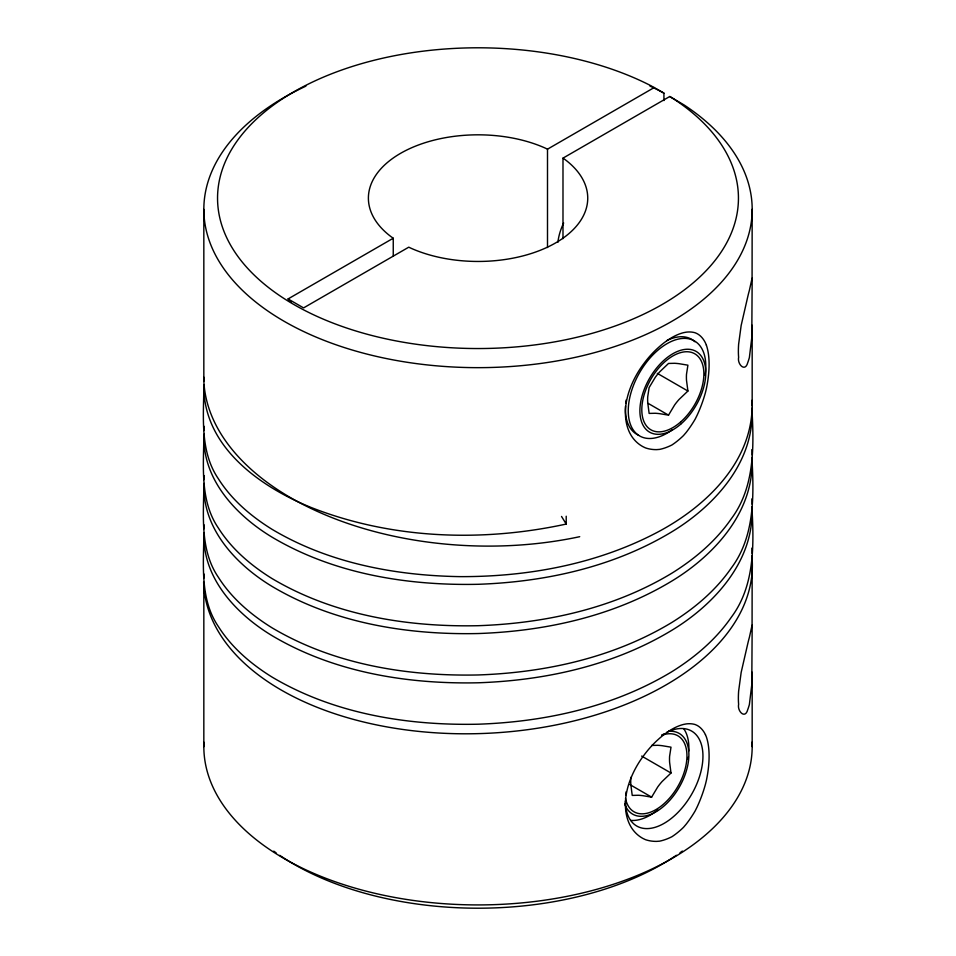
<?xml version="1.0" encoding="UTF-8"?>
<svg xmlns="http://www.w3.org/2000/svg" width="956" height="956" viewBox="0 0 956 956"><rect width="100%" height="100%" fill="white"/><g stroke="black" fill="none" stroke-linecap="round" stroke-linejoin="round"><path stroke-width="1.43" d="M752.169 278.148L751.786 337.683L749.373 357.58A61.913 8.222 -84.6 0 1 747.771 362.563C745.154 372.721 737.064 364.117 738.63 357.281A36.412 8.616 -80.1 0 1 738.63 344.184L741.163 325.458L747.771 296.695A61.913 8.222 -84.6 0 1 749.373 290.421L752.073 278.172L752.169 209.316M752.169 625.128L751.786 684.675L749.373 704.572A61.913 8.222 -84.6 0 1 747.771 709.543C745.154 719.701 737.064 711.097 738.63 704.261A36.412 8.616 -80.1 0 1 738.63 691.164L741.163 672.438L747.771 643.675A61.913 8.222 -84.6 0 1 749.373 637.413L752.073 625.164L752.169 561.387M752.169 325.255L752.169 405.798C751.679 462.608 705.719 506.357 658.839 531.5C598.133 563.909 528.548 576.886 460.159 576.635C395.067 575.608 328.374 563 271.922 529.242C250.998 516.24 231.675 499.833 218.41 478.837C200.378 452.487 203.377 419.302 203.831 389.116L204.082 384.898M751.87 408.2C755.001 461.509 714.801 505.772 671.937 531.739C613.812 566.908 545.446 581.977 478.096 584.295C407.125 585.801 333.632 573.803 271.922 537.081C236.06 515.404 201.692 478.872 204.082 434.144M752.169 413.637C754.057 449.487 753.89 488.576 731.34 518.702C715.925 541.048 694.833 558.866 671.937 573.146C613.812 608.327 545.446 623.384 478.096 625.702C407.125 627.208 333.632 615.222 271.922 578.488C250.998 565.486 231.675 549.079 218.41 528.094C200.378 501.745 203.377 468.548 203.831 438.362M751.87 457.446C755.001 510.755 714.801 555.018 671.937 580.985C613.812 616.154 545.446 631.223 478.096 633.541C407.125 635.047 333.632 623.061 271.922 586.327C236.06 564.661 201.692 528.118 204.082 483.401M752.169 462.883C754.057 498.733 753.89 537.822 731.34 567.96C715.925 590.294 694.833 608.112 671.937 622.404C613.812 657.573 545.446 672.642 478.096 674.96C407.125 676.454 333.632 664.468 271.922 627.745C250.998 614.744 231.675 598.325 218.41 577.34C200.378 550.991 203.377 517.805 203.831 487.608M751.87 506.704C755.001 560.001 714.801 604.264 671.937 630.231C613.812 665.412 545.446 680.469 478.096 682.787C407.125 684.293 333.632 672.307 271.922 635.573C236.06 613.907 201.692 577.364 204.082 532.647M752.169 512.129C754.057 547.979 753.89 587.068 731.34 617.206C715.925 639.552 694.833 657.358 671.937 671.65C613.812 706.819 545.446 721.888 478.096 724.206C407.125 725.712 333.632 713.726 271.922 676.991C250.998 663.99 231.675 647.582 218.41 626.586C200.378 600.237 203.377 567.051 203.831 536.866M203.831 430.523L204.082 426.316M203.831 479.781L204.082 475.562M203.831 529.027L204.082 524.808M203.831 578.272L204.082 574.054M630.924 777.276L630.817 778.722A55.209 31.871 60 0 0 630.817 784.613L632.227 795.416L638.297 795.261A55.209 11.663 21.2 0 1 642.719 795.655L651.622 797.137L657.692 787.015A55.209 43.534 -35.1 0 1 662.102 781.518L671.004 773.022L669.594 762.231A55.209 31.871 60 0 1 669.594 756.339L671.004 747.174L662.102 745.692A55.209 11.663 21.2 0 0 657.692 745.298L651.622 745.441M668.519 415.143L674.589 405.021A55.209 43.534 -35.1 0 1 679.011 399.512L687.914 391.028L686.492 380.237A55.209 31.871 60 0 1 686.492 374.334L687.914 365.18L679.011 363.686A55.209 11.663 21.2 0 0 674.589 363.292L668.519 363.447L659.628 371.932A55.209 43.534 -35.1 0 0 655.207 377.441L649.136 387.562L647.726 396.728A55.209 31.871 60 0 0 647.726 402.619L649.136 413.41L655.207 413.267A55.209 11.663 21.2 0 1 659.628 413.661L668.519 415.143L648.108 403.36M290.994 302.227A562.056 324.502 -60 0 1 288.067 298.941L393.251 238.223L391.064 236.682A109.665 63.311 0 0 1 400.516 153.366A109.665 63.311 0 0 1 544.824 147.905L547.501 149.172L654.227 87.546L663.93 93.138L663.93 100.559M562.988 238.653L562.988 158.134L669.738 96.508L684.078 104.957A274.169 158.29 0 0 1 655.959 329.784A274.169 158.29 0 0 1 266.987 310.425A274.169 158.29 0 0 1 305.896 86.148M566.215 516.228L566.215 524.055C482.039 542.351 391.805 539.136 311.166 507.493C261.203 487.297 205.504 448.412 203.831 389.116M654.227 87.546L649.662 85.084A260.45 150.379 0 0 0 224.983 162.484A260.45 150.379 0 0 0 539.985 344.22A260.45 150.379 0 0 0 673.765 98.982L669.738 96.508M663.93 93.138L658.708 90.318A274.169 158.29 0 0 0 649.961 86.076M657.286 373.342L687.914 391.028M288.067 298.941L303.578 307.904L408.774 247.174L411.307 248.369A109.665 63.311 0 0 0 555.615 242.908A109.665 63.311 0 0 0 565.068 159.592L562.988 158.134M641.655 756.077L671.004 773.022M629.92 784.613L651.622 797.137M561.53 516.443L566.215 524.055M705.456 734.71L706.365 736.897A71.557 30.831 -70.3 0 1 706.376 780.49L705.456 784.243A70.397 33.46 -67.5 0 1 697.091 807.043L695.239 810.784A68.103 35.264 -64.7 0 1 686.061 824.335L683.48 827.358A65.964 36.806 -61.6 0 1 671.925 836.727A65.964 39.304 -58.4 0 1 659.604 841.161L656.557 841.388A68.091 42.96 -54.9 0 1 645.36 839.619L642.838 838.4A70.386 46.701 -51.2 0 1 631.151 827.179L629.801 824.729A71.557 49.604 -47.1 0 1 629.789 781.112L631.151 777.622A70.386 46.701 -51.2 0 1 642.85 756.722L645.36 753.376A68.091 42.96 -54.9 0 1 656.557 740.984L659.604 738.223A65.976 39.327 -58.4 0 1 671.925 729.273A65.976 36.806 -61.6 0 1 683.48 724.445L686.061 723.943A68.103 35.264 -64.7 0 1 695.239 724.564L697.091 725.401A70.397 33.46 -67.5 0 1 705.456 734.698M706.365 345.14L705.456 342.941A70.397 33.46 -67.5 0 0 697.091 333.644L695.239 332.808A68.103 35.264 -64.7 0 0 686.061 332.186L683.48 332.688A65.964 36.806 -61.6 0 0 671.925 337.516A65.964 39.304 -58.4 0 0 659.604 346.466L656.557 349.227A68.091 42.96 -54.9 0 0 645.36 361.619L642.838 364.965A70.386 46.701 -51.2 0 0 631.151 385.854L629.801 389.355A71.557 49.604 -47.1 0 0 629.789 432.984L631.151 435.422A70.386 46.701 -51.2 0 0 642.85 446.631L645.36 447.85A68.091 42.96 -54.9 0 0 656.557 449.631L659.604 449.392A65.964 39.304 -58.4 0 0 671.925 444.982A65.964 36.806 -61.6 0 0 683.468 435.578L686.061 432.578A68.103 35.264 -64.7 0 0 695.239 419.027L697.091 415.286A70.397 33.46 -67.5 0 0 705.456 392.486L706.365 388.734A71.557 30.831 -70.3 0 0 706.376 345.128M751.87 400.361L752.169 405.798M751.87 449.619L752.169 455.044M751.87 498.865L752.169 504.302M751.87 548.111L752.169 553.548M752.169 672.247L752.169 746.576M547.501 149.172L547.501 247.532M393.251 238.223L393.251 255.993M203.831 209.424L203.831 381.277M203.831 586.112L203.831 746.684M672.092 429.901A54.839 31.656 -60 0 1 628.259 411.785A54.839 31.656 -60 0 1 670.407 341.878A54.839 31.656 -60 0 1 705.05 375.206M661.982 735.164A43.868 25.322 -60 0 1 686.886 758.251A43.868 25.322 -60 0 1 657.967 808.358A43.868 25.322 -60 0 1 625.511 798.332M668.543 731.352A46.605 26.911 -60 0 1 678.461 788.557A46.605 26.911 -60 0 1 624.734 804.032M683.695 728.651A54.839 31.656 -60 0 1 688.81 751.022M688.153 757.212A54.839 31.656 -60 0 1 687.782 759.327M657.68 809.971A54.839 31.656 -60 0 1 630.733 820.391M666.714 732.404A54.839 31.656 -60 0 1 702.911 758.132A54.839 31.656 -60 0 1 663.333 823.797A54.839 31.656 -60 0 1 625.403 800.925M625.738 794.89A54.839 31.656 -60 0 1 626.144 791.759M661.636 735.331A54.839 31.656 -60 0 1 664.181 733.766M682.357 851.055A260.45 150.379 0 0 1 679.991 852.764M676.358 855.285A260.45 150.379 0 0 1 279.761 855.357M276.117 852.836A260.45 150.379 0 0 1 273.751 851.127M752.061 742.143A274.169 158.29 0 0 1 478.096 904.926A274.169 158.29 0 0 1 203.939 742.25M751.882 555.95A274.503 160.919 -2.3 0 1 487.548 733.288A274.503 160.919 -2.3 0 1 203.64 581.905M579.718 536.686A274.503 163.165 2 0 1 203.736 377.058M557.898 242.358A41.12 23.745 -60 0 1 563.658 222.975M666.714 340.647A54.839 31.656 -60 0 1 694.94 341.77M638.608 435.207A54.839 31.656 -60 0 1 625.487 406.192M625.738 403.133A54.839 31.656 -60 0 1 626.144 400.002M680.875 421.751A43.868 25.322 -60 0 0 694.773 353.792A43.868 25.322 -60 0 0 642.874 399.811A43.868 25.322 -60 0 0 680.875 421.751M681.365 423.616A46.605 26.911 -60 0 0 696.147 351.426A46.605 26.911 -60 0 0 641.01 400.313A46.605 26.911 -60 0 0 681.365 423.616"/></g></svg>
